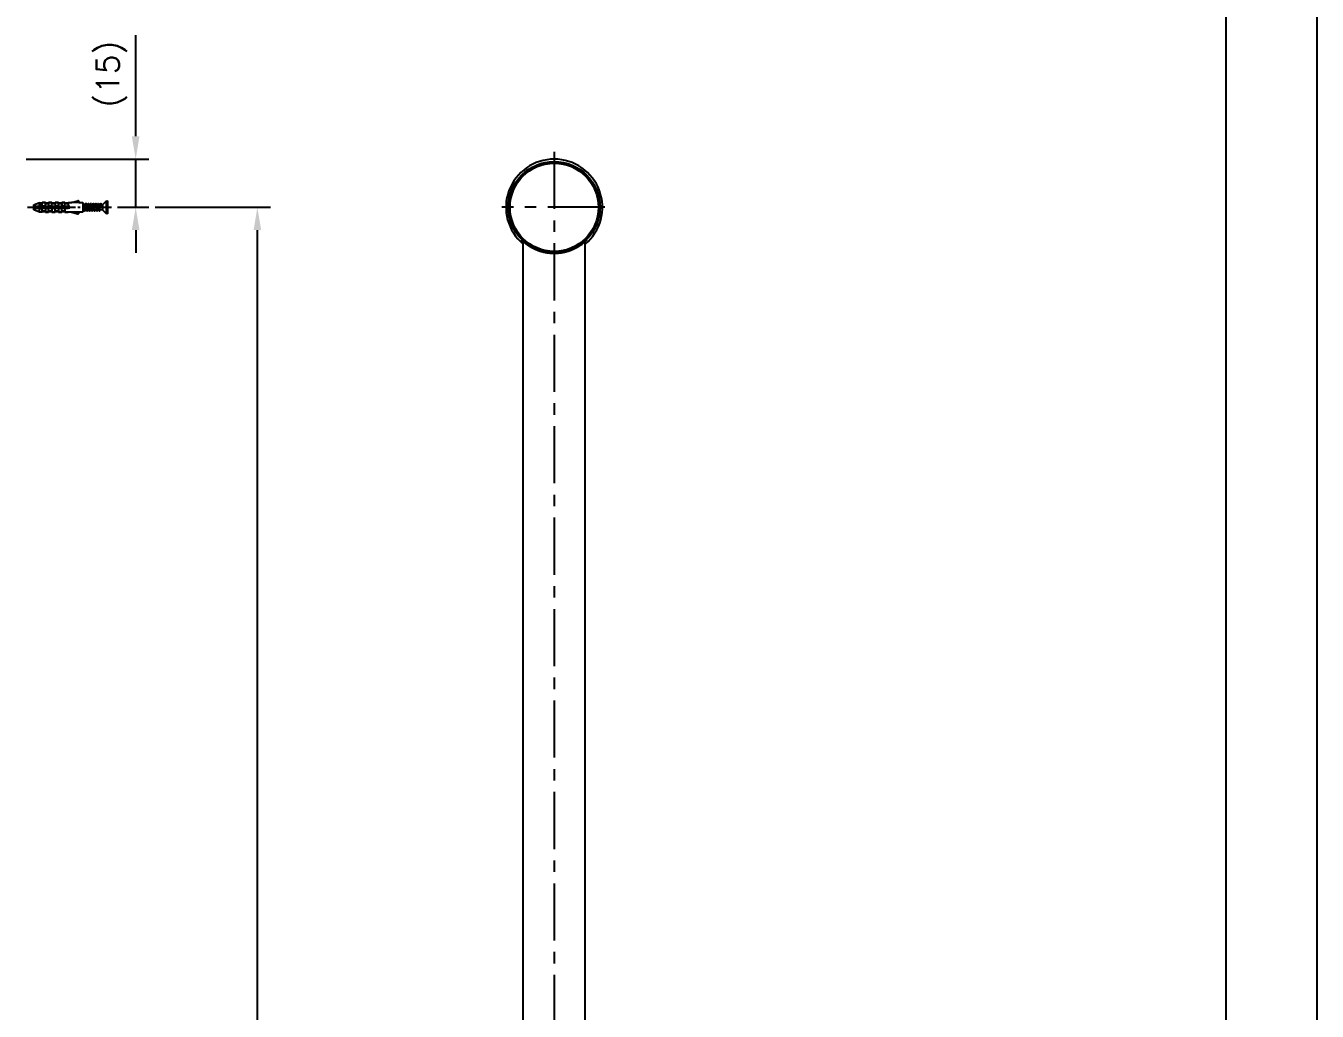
# Model space of a CAD drawing. Extents: x -5353 to -4933, y -5183 to -4589.
# Drawn here: x -5130.2 to -4932.7, y -4886 to -4735.2 of the extents above; entities that cross this region are included whole.
import ezdxf

# ---------------------------------------------------------------- set-up
doc = ezdxf.new("R2010")
doc.units = 0
doc.header["$LTSCALE"] = 7
doc.linetypes.add('CENTER', pattern=[2, 1.25, -0.25, 0.25, -0.25])
doc.layers.get('0').update_dxf_attribs({"color": 2, "linetype": 'CONTINUOUS'})
doc.layers.get('Defpoints').update_dxf_attribs({"linetype": 'CONTINUOUS'})
for name, color, linetype in [('DWG', 7, 'CONTINUOUS'), ('IGES_LEVEL_0_-_VISIBLE', 253, 'CONTINUOUS'), ('IGES_LEVEL_0_-_VISIBLETAN2', 253, 'CONTINUOUS'), ('PKE5012_DXF_CONTINUOUS_LINE', 7, 'CONTINUOUS'), ('PRC5007_DXF_AXIS', 7, 'CONTINUOUS'), ('PRC5007_DXF_CONTINUOUS_LINE', 7, 'CONTINUOUS'), ('PZE5061_DXF_AXIS', 7, 'CONTINUOUS'), ('PZE5061_DXF_CONTINUOUS_LINE', 7, 'CONTINUOUS'), ('TXT', 4, 'CONTINUOUS')]:
    doc.layers.add(name, color=color, linetype=linetype)
doc.styles.add('DD', font='romans', dxfattribs={"bigfont": 'GHS.shx'})
doc.dimstyles.new('DWJ', dxfattribs={"dimscale": 0, "dimtxt": 3.5, "dimasz": 3.5, "dimexe": 2, "dimexo": 1, "dimgap": 1, "dimtad": 1, "dimdec": 4, "dimdsep": 46, "dimtxsty": 'DD', "dimcen": 3, "dimclrd": 2, "dimclre": 2, "dimclrt": 2, "dimadec": 3, "dimazin": 2, "dimtfac": 1, "dimtdec": 4, "dimtmove": 0, "dimatfit": 3, "dimfxl": 1, "dimtvp": 1, "dimtolj": 1, "dimtzin": 0, "dimlwd": -1, "dimlwe": -1, "dimarcsym": 0})

# ---------------------------------------------------------------- blocks, each defined once
blk = doc.blocks.new('BORDER')
blk.add_line((1, 0), (1, 1))
blk = doc.blocks.new('*D8')
at = {"layer": 'Defpoints', "color": 0, "transparency": 16777216}
for p in [(-5131.21, -4755.58), (-5113.44, -4755.58), (-5117.2, -4762.95)]:
    blk.add_point(p, dxfattribs=at)
at = {"layer": 'DWG', "color": 2, "transparency": 16777216}
for p, q in [((-5113.44, -4752.08), (-5113.44, -4736.58)), ((-5130.21, -4755.58), (-5111.44, -4755.58)), ((-5113.44, -4762.95), (-5113.44, -4755.58)), ((-5116.2, -4762.95), (-5111.44, -4762.95)), ((-5113.44, -4766.45), (-5113.44, -4769.95))]:
    blk.add_line(p, q, dxfattribs=at)
for points in [[(-5114.03, -4752.08), (-5112.86, -4752.08), (-5113.44, -4755.58)], [(-5114.03, -4766.45), (-5112.86, -4766.45), (-5113.44, -4762.95)]]:
    blk.add_solid(points, dxfattribs=at)
at = {"layer": 'DWG', "color": 2, "transparency": 16777216, "insert": (-5117.11, -4742.58), "char_height": 3.5, "attachment_point": 5, "rotation": 90, "style": 'DD'}
blk.add_mtext('\\A1;(15)', dxfattribs=at)
blk = doc.blocks.new('*D9')
at = {"layer": 'Defpoints', "color": 0, "transparency": 16777216}
for p in [(-5111.44, -4762.95), (-5094.82, -4762.95), (-5106.9, -5098.45)]:
    blk.add_point(p, dxfattribs=at)
at = {"layer": 'DWG', "color": 2, "transparency": 16777216}
for p, q in [((-5110.44, -4762.95), (-5092.82, -4762.95)), ((-5094.82, -5094.95), (-5094.82, -4766.45)), ((-5105.9, -5098.45), (-5092.82, -5098.45))]:
    blk.add_line(p, q, dxfattribs=at)
for points in [[(-5095.4, -4766.45), (-5094.24, -4766.45), (-5094.82, -4762.95)], [(-5095.4, -5094.95), (-5094.24, -5094.95), (-5094.82, -5098.45)]]:
    blk.add_solid(points, dxfattribs=at)
at = {"layer": 'DWG', "color": 2, "transparency": 16777216, "insert": (-5098.49, -4930.7), "char_height": 3.5, "attachment_point": 5, "rotation": 90, "style": 'DD'}
blk.add_mtext('\\A1;(670)', dxfattribs=at)

msp = doc.modelspace()

# ---------------------------------------------------------------- linework, layer by layer
at = {"color": 1, "linetype": 'CENTER', "ltscale": 0.2}
msp.add_line((-5130.00711, -4762.95387), (-5117.13234, -4762.95387), dxfattribs=at)
at = {"layer": 'IGES_LEVEL_0_-_VISIBLE', "color": 0}
for p, q in [((-5129.00711, -4762.57887), (-5128.13211, -4762.20387)), ((-5129.00711, -4763.32887), (-5129.00711, -4762.57887)), ((-5128.13211, -4763.70387), (-5129.00711, -4763.32887)), ((-5128.13211, -4762.82887), (-5128.88211, -4762.82887)), ((-5128.88211, -4763.07887), (-5128.88211, -4762.82887)), ((-5128.88211, -4763.07887), (-5128.13211, -4763.07887)), ((-5128.13211, -4762.20387), (-5128.13211, -4762.32887)), ((-5128.13211, -4762.36645), (-5128.13211, -4762.32887)), ((-5127.75711, -4762.32887), (-5128.13211, -4762.32887)), ((-5128.13211, -4762.36645), (-5127.75711, -4762.36645)), ((-5128.13211, -4762.69192), (-5128.13211, -4762.36645)), ((-5128.13211, -4762.75272), (-5128.13211, -4762.69192)), ((-5127.75711, -4762.69192), (-5128.13211, -4762.69192)), ((-5128.13211, -4762.82887), (-5128.13211, -4762.75272)), ((-5128.13211, -4762.75272), (-5127.75711, -4762.75272)), ((-5127.75711, -4762.82887), (-5128.13211, -4762.82887)), ((-5127.75711, -4763.07887), (-5128.13211, -4763.07887)), ((-5128.13211, -4763.15502), (-5128.13211, -4763.07887)), ((-5128.13211, -4763.15502), (-5127.75711, -4763.15502)), ((-5128.13211, -4763.70387), (-5128.13211, -4763.15502)), ((-5127.75711, -4762.20386), (-5127.75711, -4762.32887)), ((-5127.75711, -4762.20387), (-5127.25711, -4762.20387)), ((-5127.25711, -4762.20455), (-5127.75711, -4762.20455)), ((-5127.75711, -4762.69192), (-5127.75711, -4762.36645)), ((-5127.75711, -4762.75272), (-5127.75711, -4762.69192)), ((-5127.75711, -4762.75272), (-5127.25711, -4762.75272)), ((-5127.75711, -4762.75272), (-5127.75711, -4762.82887)), ((-5127.25711, -4762.82887), (-5127.75711, -4762.82887)), ((-5127.75711, -4763.07887), (-5127.25711, -4763.07887)), ((-5127.75711, -4763.15502), (-5127.75711, -4763.07887)), ((-5127.75711, -4763.5413), (-5127.75711, -4763.15502)), ((-5127.25711, -4763.5413), (-5127.75711, -4763.5413)), ((-5127.75711, -4763.57887), (-5127.25711, -4763.57887)), ((-5127.75711, -4763.70388), (-5127.75711, -4763.57887)), ((-5127.50711, -4762.95387), (-5127.46928, -4762.93402)), ((-5127.32094, -4763.04551), (-5127.50711, -4762.95387)), ((-5127.50678, -4762.95388), (-5127.37854, -4762.95387)), ((-5127.37496, -4762.95805), (-5127.50678, -4762.95388)), ((-5127.46928, -4762.93403), (-5127.43767, -4762.82887)), ((-5127.37854, -4762.95387), (-5127.35512, -4762.98418)), ((-5127.35512, -4762.98418), (-5127.35334, -4762.98669)), ((-5127.33825, -4762.82887), (-5127.28804, -4762.89365)), ((-5127.31578, -4762.85991), (-5127.24454, -4762.82887)), ((-5127.24927, -4762.95387), (-5127.28803, -4762.89364)), ((-5127.25711, -4762.32887), (-5127.25711, -4762.20386)), ((-5126.75711, -4762.32887), (-5127.25711, -4762.32887)), ((-5127.25711, -4762.36645), (-5126.75711, -4762.36645)), ((-5127.25711, -4762.75272), (-5127.25711, -4762.36645)), ((-5127.25711, -4762.75272), (-5127.25711, -4762.82887)), ((-5126.75711, -4762.82887), (-5127.25711, -4762.82887)), ((-5127.25711, -4763.07887), (-5126.75711, -4763.07887)), ((-5127.25711, -4763.07887), (-5127.25711, -4763.15502)), ((-5126.75711, -4763.15502), (-5127.25711, -4763.15502)), ((-5127.25711, -4763.15502), (-5127.25711, -4763.5413)), ((-5127.25711, -4763.57887), (-5127.25711, -4763.70388)), ((-5127.24927, -4762.95387), (-5127.00463, -4762.95387)), ((-5127.00129, -4762.96744), (-5127.24523, -4762.9617)), ((-5126.92767, -4763.07887), (-5126.96197, -4762.82887)), ((-5126.85268, -4762.95387), (-5126.885, -4762.82887)), ((-5126.85268, -4762.95387), (-5126.62965, -4762.95387)), ((-5126.82265, -4763.07887), (-5126.85268, -4762.95387)), ((-5126.62621, -4762.97361), (-5126.84877, -4762.97032)), ((-5126.75711, -4762.20386), (-5126.75711, -4762.32887)), ((-5126.75711, -4762.20387), (-5126.25711, -4762.20387)), ((-5126.25711, -4762.20455), (-5126.75711, -4762.20455)), ((-5126.75711, -4762.36645), (-5126.75711, -4762.75272)), ((-5126.75711, -4762.75272), (-5126.25711, -4762.75272)), ((-5126.75711, -4762.75272), (-5126.75711, -4762.82887)), ((-5126.25711, -4762.82887), (-5126.75711, -4762.82887)), ((-5126.75711, -4763.07887), (-5126.25711, -4763.07887)), ((-5126.75711, -4763.15502), (-5126.75711, -4763.07887)), ((-5126.75711, -4763.5413), (-5126.75711, -4763.15502)), ((-5126.25711, -4763.5413), (-5126.75711, -4763.5413)), ((-5126.75711, -4763.57887), (-5126.25711, -4763.57887)), ((-5126.75711, -4763.70388), (-5126.75711, -4763.57887)), ((-5126.65223, -4762.82887), (-5126.60759, -4763.07887)), ((-5126.55576, -4763.07887), (-5126.58354, -4762.82887)), ((-5126.49045, -4762.82887), (-5126.44582, -4763.07887)), ((-5126.46787, -4762.95387), (-5126.25461, -4762.95387)), ((-5126.25095, -4762.97683), (-5126.46413, -4762.97535)), ((-5126.27495, -4762.82887), (-5126.25461, -4762.95387)), ((-5126.25711, -4762.32887), (-5126.25711, -4762.20386)), ((-5125.75711, -4762.32887), (-5126.25711, -4762.32887)), ((-5126.25711, -4762.36645), (-5125.75711, -4762.36645)), ((-5126.25711, -4762.75272), (-5126.25711, -4762.36645)), ((-5126.25711, -4762.75272), (-5126.25711, -4762.82887)), ((-5125.75711, -4762.82887), (-5126.25711, -4762.82887)), ((-5126.25711, -4763.07887), (-5125.75711, -4763.07887)), ((-5126.25711, -4763.07887), (-5126.25711, -4763.15502)), ((-5125.75711, -4763.15502), (-5126.25711, -4763.15502)), ((-5126.25711, -4763.15502), (-5126.25711, -4763.5413)), ((-5126.25711, -4763.57887), (-5126.25711, -4763.70388)), ((-5126.23433, -4763.07887), (-5126.25461, -4762.95387)), ((-5126.19461, -4762.95384), (-5126.20768, -4762.82887)), ((-5126.19461, -4762.95384), (-5126.18151, -4763.07887)), ((-5126.11317, -4762.82887), (-5126.09286, -4762.95387)), ((-5126.09286, -4762.95389), (-5126.07254, -4763.07887)), ((-5126.09283, -4762.95387), (-5126.00711, -4762.95387)), ((-5125.97587, -4762.97741), (-5126.08912, -4762.97735)), ((-5126.00711, -4762.95387), (-5126.00711, -4762.82887)), ((-5125.97587, -4762.82887), (-5125.97587, -4762.97741)), ((-5125.83266, -4762.82887), (-5125.80649, -4763.07887)), ((-5125.75711, -4762.20386), (-5125.75711, -4762.32887)), ((-5125.75711, -4762.20387), (-5125.25711, -4762.20387)), ((-5125.25711, -4762.20455), (-5125.75711, -4762.20455)), ((-5125.75711, -4762.36645), (-5125.75711, -4762.75272)), ((-5125.75711, -4762.75272), (-5125.25711, -4762.75272)), ((-5125.75711, -4762.75272), (-5125.75711, -4762.82887)), ((-5125.25711, -4762.82887), (-5125.75711, -4762.82887)), ((-5125.75711, -4763.07887), (-5125.25711, -4763.07887)), ((-5125.75711, -4763.15502), (-5125.75711, -4763.07887)), ((-5125.75711, -4763.5413), (-5125.75711, -4763.15502)), ((-5125.25711, -4763.5413), (-5125.75711, -4763.5413)), ((-5125.75711, -4763.57887), (-5125.25711, -4763.57887)), ((-5125.75711, -4763.70388), (-5125.75711, -4763.57887)), ((-5125.71786, -4762.95387), (-5125.73813, -4762.82887)), ((-5125.69757, -4763.07887), (-5125.71786, -4762.95387)), ((-5125.52488, -4762.82887), (-5125.50461, -4762.95387)), ((-5125.50461, -4762.95387), (-5125.48432, -4763.07887)), ((-5125.45771, -4762.82887), (-5125.43148, -4763.07887)), ((-5125.34286, -4762.95387), (-5125.36313, -4762.82887)), ((-5125.32257, -4763.07887), (-5125.34286, -4762.95387)), ((-5125.25711, -4762.32887), (-5125.25711, -4762.20386)), ((-5124.75711, -4762.32887), (-5125.25711, -4762.32887)), ((-5125.25711, -4762.36645), (-5124.75711, -4762.36645)), ((-5125.25711, -4762.75272), (-5125.25711, -4762.36645)), ((-5125.25711, -4762.75272), (-5125.25711, -4762.82887)), ((-5124.75711, -4762.82887), (-5125.25711, -4762.82887)), ((-5125.25711, -4763.07887), (-5124.75711, -4763.07887)), ((-5125.25711, -4763.07887), (-5125.25711, -4763.15502)), ((-5124.75711, -4763.15502), (-5125.25711, -4763.15502)), ((-5125.25711, -4763.15502), (-5125.25711, -4763.5413)), ((-5125.25711, -4763.57887), (-5125.25711, -4763.70388)), ((-5125.14989, -4762.82887), (-5125.12961, -4762.95387)), ((-5125.12961, -4762.95387), (-5125.10932, -4763.07887)), ((-5125.08269, -4762.82887), (-5125.05652, -4763.07887)), ((-5124.96786, -4762.95387), (-5124.98814, -4762.82887)), ((-5124.94757, -4763.07887), (-5124.96786, -4762.95387)), ((-5124.77487, -4762.82887), (-5124.75461, -4762.95385)), ((-5124.75711, -4762.20386), (-5124.75711, -4762.32887)), ((-5124.75711, -4762.20387), (-5124.25711, -4762.20387)), ((-5124.25711, -4762.20455), (-5124.75711, -4762.20455)), ((-5124.75711, -4762.36645), (-5124.75711, -4762.75272)), ((-5124.75711, -4762.75272), (-5124.25711, -4762.75272)), ((-5124.75711, -4762.75272), (-5124.75711, -4762.82887)), ((-5124.25711, -4762.82887), (-5124.75711, -4762.82887)), ((-5124.75711, -4763.07887), (-5124.25711, -4763.07887)), ((-5124.75711, -4763.15502), (-5124.75711, -4763.07887)), ((-5124.75711, -4763.5413), (-5124.75711, -4763.15502)), ((-5124.25711, -4763.5413), (-5124.75711, -4763.5413)), ((-5124.75711, -4763.57887), (-5124.25711, -4763.57887)), ((-5124.75711, -4763.70388), (-5124.75711, -4763.57887)), ((-5124.75461, -4762.95385), (-5124.73433, -4763.07887)), ((-5124.70768, -4762.82887), (-5124.69461, -4762.95361)), ((-5124.69461, -4762.95361), (-5124.68148, -4763.07887)), ((-5124.59286, -4762.95392), (-5124.61312, -4762.82887)), ((-5124.5726, -4763.07887), (-5124.59286, -4762.95392)), ((-5124.39988, -4762.82887), (-5124.37961, -4762.95387)), ((-5124.37961, -4762.95387), (-5124.35932, -4763.07887)), ((-5124.33265, -4762.82887), (-5124.30648, -4763.07887)), ((-5124.25711, -4762.32887), (-5124.25711, -4762.20386)), ((-5123.75711, -4762.32887), (-5124.25711, -4762.32887)), ((-5124.25711, -4762.36645), (-5123.75711, -4762.36645)), ((-5124.25711, -4762.75272), (-5124.25711, -4762.36645)), ((-5124.25711, -4762.75272), (-5124.25711, -4762.82887)), ((-5123.75711, -4762.82887), (-5124.25711, -4762.82887)), ((-5124.25711, -4763.07887), (-5123.75711, -4763.07887)), ((-5124.25711, -4763.07887), (-5124.25711, -4763.15502)), ((-5123.75711, -4763.15502), (-5124.25711, -4763.15502)), ((-5124.25711, -4763.15502), (-5124.25711, -4763.5413)), ((-5124.25711, -4763.70387), (-5124.25711, -4763.57887)), ((-5124.21786, -4762.95387), (-5124.23813, -4762.82887)), ((-5124.19757, -4763.07887), (-5124.21786, -4762.95387)), ((-5124.02488, -4762.82887), (-5124.00461, -4762.95387)), ((-5124.00461, -4762.95387), (-5123.98432, -4763.07887)), ((-5123.9577, -4762.82887), (-5123.93147, -4763.07887)), ((-5123.84286, -4762.95387), (-5123.86313, -4762.82887)), ((-5123.82257, -4763.07887), (-5123.84286, -4762.95387)), ((-5123.75711, -4762.20387), (-5123.20658, -4762.20387)), ((-5123.75711, -4762.32887), (-5123.75711, -4762.20387)), ((-5123.75711, -4762.36645), (-5123.75711, -4762.82887)), ((-5123.50711, -4762.82887), (-5123.75711, -4762.82887)), ((-5123.50711, -4763.07887), (-5123.75711, -4763.07887)), ((-5123.75711, -4763.07887), (-5123.75711, -4763.15502)), ((-5123.64989, -4762.82887), (-5123.62961, -4762.95387)), ((-5123.62961, -4762.95387), (-5123.60932, -4763.07887)), ((-5123.5827, -4762.82887), (-5123.55653, -4763.07887)), ((-5123.50711, -4762.82887), (-5123.50711, -4763.07887)), ((-5123.24573, -4762.21436), (-5122.28946, -4761.95813)), ((-5122.13211, -4762.21436), (-5123.24573, -4762.21436)), ((-5122.1321, -4762.07887), (-5122.13211, -4762.21436)), ((-5122.13211, -4762.20387), (-5121.50711, -4762.20387)), ((-5121.50711, -4762.20387), (-5121.50711, -4763.70387)), ((-5121.50711, -4762.57887), (-5121.47336, -4762.57887)), ((-5121.4992, -4763.32887), (-5121.50711, -4763.32551)), ((-5121.30015, -4763.32887), (-5121.49911, -4763.32887)), ((-5121.48798, -4762.57887), (-5121.43322, -4762.41064)), ((-5121.39947, -4762.39501), (-5121.29328, -4762.59672)), ((-5121.24966, -4763.48449), (-5121.31475, -4763.28544)), ((-5121.3028, -4762.57887), (-5121.09836, -4762.57887)), ((-5121.11534, -4763.32887), (-5121.21392, -4763.5164)), ((-5120.9251, -4763.32887), (-5121.12411, -4763.32887)), ((-5121.11286, -4762.57887), (-5121.058, -4762.41047)), ((-5121.02559, -4762.39272), (-5120.91865, -4762.59619)), ((-5120.87456, -4763.48429), (-5120.94009, -4763.2844)), ((-5120.92788, -4762.57887), (-5120.72336, -4762.57887)), ((-5120.74023, -4763.32887), (-5120.8391, -4763.51732)), ((-5120.55024, -4763.32887), (-5120.74911, -4763.32887)), ((-5120.73793, -4762.57887), (-5120.68337, -4762.41179)), ((-5120.65133, -4762.39076), (-5120.54374, -4762.59564)), ((-5120.4995, -4763.48487), (-5120.56504, -4763.28493)), ((-5120.55266, -4762.57887), (-5120.34836, -4762.57887)), ((-5120.36502, -4763.32887), (-5120.4636, -4763.51635)), ((-5120.17526, -4763.32887), (-5120.37411, -4763.32887)), ((-5120.36301, -4762.57887), (-5120.30838, -4762.4112)), ((-5120.19461, -4762.95387), (-5120.27612, -4762.39193)), ((-5120.27611, -4762.39171), (-5120.16827, -4762.59659)), ((-5120.19461, -4762.95387), (-5120.12096, -4763.4959)), ((-5120.12462, -4763.48468), (-5120.18988, -4763.2854)), ((-5120.17773, -4762.57887), (-5119.97336, -4762.57887)), ((-5119.99005, -4763.32887), (-5120.08858, -4763.51614)), ((-5119.80015, -4763.32887), (-5119.99911, -4763.32887)), ((-5119.98798, -4762.57887), (-5119.93322, -4762.41064)), ((-5119.89965, -4762.39467), (-5119.79328, -4762.59672)), ((-5119.74966, -4763.48451), (-5119.81475, -4763.28544)), ((-5119.8028, -4762.57887), (-5119.59836, -4762.57887)), ((-5119.61534, -4763.32887), (-5119.71392, -4763.5164)), ((-5119.4251, -4763.32887), (-5119.62411, -4763.32887)), ((-5119.61286, -4762.57887), (-5119.558, -4762.41047)), ((-5119.52553, -4762.39284), (-5119.41865, -4762.59619)), ((-5119.37457, -4763.48426), (-5119.44009, -4763.2844)), ((-5119.42788, -4762.57887), (-5119.22336, -4762.57887)), ((-5119.24023, -4763.32887), (-5119.3391, -4763.51732)), ((-5119.05024, -4763.32887), (-5119.24911, -4763.32887)), ((-5119.23793, -4762.57887), (-5119.18337, -4762.41179)), ((-5119.15136, -4762.39069), (-5119.04374, -4762.59564)), ((-5118.99952, -4763.48479), (-5119.06504, -4763.28493)), ((-5119.05266, -4762.57887), (-5118.84836, -4762.57887)), ((-5118.86502, -4763.32887), (-5118.9636, -4763.51635)), ((-5118.50711, -4763.32887), (-5118.87411, -4763.32887)), ((-5118.86301, -4762.57887), (-5118.80838, -4762.4112)), ((-5118.77611, -4762.39171), (-5118.66827, -4762.59659)), ((-5118.75461, -4762.95387), (-5118.69461, -4762.95374)), ((-5118.59286, -4762.95387), (-5118.75461, -4762.95387)), ((-5118.69461, -4762.95374), (-5118.59286, -4762.95387)), ((-5118.67773, -4762.57887), (-5118.50711, -4762.57887)), ((-5118.50711, -4762.57887), (-5117.88211, -4761.95387)), ((-5118.50711, -4762.57887), (-5118.50711, -4762.95387)), ((-5118.50711, -4762.95387), (-5118.50711, -4763.32887)), ((-5117.88211, -4763.95387), (-5118.50711, -4763.32887)), ((-5117.88211, -4761.95387), (-5117.75711, -4761.95387)), ((-5117.88211, -4763.95387), (-5117.88211, -4761.95387)), ((-5117.75711, -4761.95387), (-5117.75711, -4763.95387)), ((-5127.75711, -4763.70319), (-5128.13211, -4763.70319)), ((-5127.75711, -4763.70387), (-5128.13211, -4763.70387)), ((-5127.25711, -4763.70319), (-5126.75711, -4763.70319)), ((-5126.75711, -4763.70387), (-5127.25711, -4763.70387)), ((-5126.25711, -4763.70319), (-5125.75711, -4763.70319)), ((-5125.75711, -4763.70387), (-5126.25711, -4763.70387)), ((-5125.25711, -4763.70319), (-5124.75711, -4763.70319)), ((-5124.75711, -4763.70387), (-5125.25711, -4763.70387)), ((-5124.25711, -4763.70319), (-5123.75711, -4763.70319)), ((-5123.20658, -4763.70387), (-5124.25711, -4763.70387)), ((-5123.24573, -4763.69338), (-5122.28946, -4763.94961)), ((-5122.13211, -4763.69338), (-5123.24573, -4763.69338)), ((-5122.1321, -4763.82887), (-5122.13211, -4763.69338)), ((-5121.50711, -4763.70387), (-5122.13211, -4763.70387)), ((-5117.75711, -4763.95387), (-5117.88211, -4763.95387))]:
    msp.add_line(p, q, dxfattribs=at)
for points in [[(-5127.46928, -4762.93403), (-5127.42495, -4762.9231), (-5127.38158, -4762.95052), (-5127.37854, -4762.95387)], [(-5127.29167, -4763.07887), (-5127.30075, -4763.0382), (-5127.33889, -4762.87459), (-5127.35207, -4762.82887)], [(-5127.18561, -4763.07887), (-5127.19699, -4763.05918), (-5127.24927, -4762.95387)], [(-5127.0392, -4762.82887), (-5127.01124, -4762.92746), (-5126.97685, -4763.06677), (-5126.97373, -4763.07887)], [(-5125.89989, -4762.82887), (-5125.88899, -4762.89516), (-5125.85933, -4763.07887)], [(-5121.47336, -4762.57887), (-5121.47301, -4762.57888), (-5121.47154, -4762.57905), (-5121.47007, -4762.57944), (-5121.46861, -4762.58005), (-5121.46715, -4762.58088), (-5121.4657, -4762.58193), (-5121.46425, -4762.58321), (-5121.46135, -4762.58639), (-5121.45847, -4762.59043), (-5121.45559, -4762.59532), (-5121.44985, -4762.60755), (-5121.42673, -4762.68766), (-5121.37961, -4762.95387)], [(-5121.24549, -4763.49745), (-5121.28328, -4763.28223), (-5121.38993, -4762.42285), (-5121.39493, -4762.40641), (-5121.4017, -4762.39065), (-5121.40426, -4762.38629), (-5121.40577, -4762.38426), (-5121.40752, -4762.38241), (-5121.40858, -4762.3815), (-5121.40972, -4762.38071), (-5121.41155, -4762.37989), (-5121.41218, -4762.37974), (-5121.41309, -4762.37965), (-5121.41402, -4762.37969), (-5121.41495, -4762.37986), (-5121.41587, -4762.38013), (-5121.41677, -4762.38051), (-5121.41765, -4762.38097), (-5121.41928, -4762.38209), (-5121.42108, -4762.38382), (-5121.42258, -4762.38579), (-5121.42503, -4762.39014), (-5121.43091, -4762.40361), (-5121.43797, -4762.42712), (-5121.46513, -4762.5824)], [(-5121.37961, -4762.95387), (-5121.33315, -4763.21718), (-5121.31474, -4763.28582)], [(-5121.21786, -4762.95387), (-5121.26498, -4762.68766), (-5121.29323, -4762.59646)], [(-5121.21392, -4763.51625), (-5121.22586, -4763.52808), (-5121.24545, -4763.4976)], [(-5121.12409, -4763.32887), (-5121.12558, -4763.32876), (-5121.12708, -4763.32841), (-5121.12857, -4763.32783), (-5121.13005, -4763.32701), (-5121.13154, -4763.32597), (-5121.13302, -4763.3247), (-5121.13598, -4763.32149), (-5121.13892, -4763.31738), (-5121.14187, -4763.3124), (-5121.14775, -4763.29985), (-5121.1714, -4763.21718), (-5121.21786, -4762.95387)], [(-5121.09836, -4762.57887), (-5121.09687, -4762.57899), (-5121.09538, -4762.57933), (-5121.0939, -4762.57991), (-5121.09242, -4762.58071), (-5121.09095, -4762.58174), (-5121.08948, -4762.58299), (-5121.08655, -4762.58616), (-5121.08363, -4762.5902), (-5121.08071, -4762.59511), (-5121.0749, -4762.60746), (-5121.05146, -4762.68889), (-5121.00461, -4762.95387)], [(-5120.87066, -4763.49654), (-5120.90709, -4763.29163), (-5120.99855, -4762.50254), (-5121.01736, -4762.41529), (-5121.02143, -4762.40273), (-5121.0266, -4762.39056), (-5121.02961, -4762.38539), (-5121.03149, -4762.3831), (-5121.03256, -4762.38206), (-5121.03375, -4762.38112), (-5121.03508, -4762.38028), (-5121.03721, -4762.37939), (-5121.03865, -4762.37915), (-5121.03937, -4762.37917), (-5121.04019, -4762.37932), (-5121.04099, -4762.37959), (-5121.04176, -4762.37998), (-5121.04252, -4762.38045), (-5121.04394, -4762.38162), (-5121.04525, -4762.38296), (-5121.04704, -4762.38519), (-5121.04857, -4762.38753), (-5121.05112, -4762.39244), (-5121.05802, -4762.41047)], [(-5121.00461, -4762.95387), (-5120.95781, -4763.21871), (-5120.9401, -4763.28474)], [(-5120.84286, -4762.95387), (-5120.88971, -4762.68889), (-5120.91863, -4762.59572)], [(-5120.83912, -4763.51731), (-5120.85086, -4763.52856), (-5120.87065, -4763.49655)], [(-5120.74911, -4763.32887), (-5120.75059, -4763.32876), (-5120.75207, -4763.32841), (-5120.75355, -4763.32784), (-5120.75503, -4763.32703), (-5120.7565, -4763.326), (-5120.75797, -4763.32475), (-5120.7609, -4763.32158), (-5120.76383, -4763.31753), (-5120.76675, -4763.31262), (-5120.77258, -4763.30025), (-5120.79606, -4763.21871), (-5120.84286, -4762.95387)], [(-5120.7234, -4762.57887), (-5120.7219, -4762.57898), (-5120.72041, -4762.57933), (-5120.71892, -4762.57991), (-5120.71743, -4762.58072), (-5120.71595, -4762.58176), (-5120.71446, -4762.58303), (-5120.71151, -4762.58625), (-5120.70856, -4762.59036), (-5120.70561, -4762.59535), (-5120.69973, -4762.60792), (-5120.67604, -4762.69074), (-5120.62961, -4762.95387)], [(-5120.65137, -4762.39076), (-5120.66336, -4762.37958), (-5120.68335, -4762.4118)], [(-5120.46353, -4763.51638), (-5120.46744, -4763.52271), (-5120.46906, -4763.5246), (-5120.47028, -4763.52577), (-5120.47233, -4763.52721), (-5120.47382, -4763.52782), (-5120.47521, -4763.52803), (-5120.47582, -4763.52803), (-5120.47704, -4763.52785), (-5120.47825, -4763.52749), (-5120.47939, -4763.52698), (-5120.4803, -4763.52644), (-5120.48114, -4763.52581), (-5120.48265, -4763.52436), (-5120.48518, -4763.52095), (-5120.49055, -4763.51088), (-5120.49463, -4763.50023), (-5120.50396, -4763.46594), (-5120.64163, -4762.41704), (-5120.64591, -4762.40368), (-5120.65136, -4762.39076)], [(-5120.62961, -4762.95387), (-5120.58248, -4763.22018), (-5120.56504, -4763.28493)], [(-5120.46786, -4762.95387), (-5120.51429, -4762.69074), (-5120.54371, -4762.59562)], [(-5120.37441, -4763.32887), (-5120.37587, -4763.32871), (-5120.37733, -4763.32833), (-5120.37879, -4763.32772), (-5120.38025, -4763.32689), (-5120.3817, -4763.32585), (-5120.38315, -4763.32458), (-5120.38604, -4763.3214), (-5120.38893, -4763.31737), (-5120.39181, -4763.3125), (-5120.39757, -4763.30028), (-5120.42073, -4763.22018), (-5120.46786, -4762.95387)], [(-5120.3477, -4762.57887), (-5120.34624, -4762.57908), (-5120.34479, -4762.57951), (-5120.34334, -4762.58015), (-5120.3419, -4762.58101), (-5120.34046, -4762.58209), (-5120.33902, -4762.58338), (-5120.33616, -4762.58659), (-5120.33045, -4762.59551), (-5120.32477, -4762.60768), (-5120.30186, -4762.68696), (-5120.25461, -4762.95383)], [(-5120.27621, -4762.39176), (-5120.28836, -4762.38011), (-5120.30832, -4762.41122)], [(-5120.25461, -4762.95383), (-5120.20732, -4763.22092), (-5120.18989, -4763.2854)], [(-5120.09286, -4762.95387), (-5120.14013, -4762.68699), (-5120.17069, -4762.59207)], [(-5120.12089, -4763.49611), (-5120.10086, -4763.52762), (-5120.08867, -4763.51609)], [(-5119.9992, -4763.32887), (-5120.00066, -4763.32875), (-5120.00213, -4763.32839), (-5120.00358, -4763.32782), (-5120.00504, -4763.32702), (-5120.00649, -4763.32601), (-5120.00795, -4763.32477), (-5120.01084, -4763.32165), (-5120.01373, -4763.31768), (-5120.01662, -4763.31286), (-5120.02237, -4763.30074), (-5120.04555, -4763.22096), (-5120.09286, -4762.95387)], [(-5119.97336, -4762.57887), (-5119.97301, -4762.57888), (-5119.97154, -4762.57905), (-5119.97007, -4762.57944), (-5119.96861, -4762.58005), (-5119.96715, -4762.58088), (-5119.9657, -4762.58193), (-5119.96425, -4762.58321), (-5119.96135, -4762.58639), (-5119.95847, -4762.59043), (-5119.95559, -4762.59532), (-5119.94985, -4762.60755), (-5119.92673, -4762.68766), (-5119.87961, -4762.95387)], [(-5119.93327, -4762.41063), (-5119.9272, -4762.39462), (-5119.92434, -4762.38872), (-5119.92256, -4762.38594), (-5119.92035, -4762.38331), (-5119.91896, -4762.382), (-5119.91746, -4762.38087), (-5119.91668, -4762.38041), (-5119.91588, -4762.38003), (-5119.91426, -4762.37962), (-5119.91339, -4762.37962), (-5119.91252, -4762.37975), (-5119.91167, -4762.38001), (-5119.91083, -4762.38038), (-5119.9092, -4762.38138), (-5119.90767, -4762.3826), (-5119.90601, -4762.38422), (-5119.90451, -4762.38597), (-5119.90196, -4762.38975), (-5119.89805, -4762.39807), (-5119.88766, -4762.43197), (-5119.76335, -4763.41805), (-5119.74548, -4763.49751)], [(-5119.87961, -4762.95387), (-5119.83315, -4763.21718), (-5119.81474, -4763.28582)], [(-5119.71786, -4762.95387), (-5119.76498, -4762.68766), (-5119.79323, -4762.59646)], [(-5119.74546, -4763.4976), (-5119.72586, -4763.52809), (-5119.71397, -4763.51637)], [(-5119.62409, -4763.32887), (-5119.62558, -4763.32876), (-5119.62708, -4763.32841), (-5119.62857, -4763.32783), (-5119.63005, -4763.32701), (-5119.63154, -4763.32597), (-5119.63302, -4763.3247), (-5119.63598, -4763.32149), (-5119.63892, -4763.31738), (-5119.64187, -4763.3124), (-5119.64775, -4763.29985), (-5119.6714, -4763.21718), (-5119.71786, -4762.95387)], [(-5119.59836, -4762.57887), (-5119.59687, -4762.57899), (-5119.59538, -4762.57933), (-5119.5939, -4762.57991), (-5119.59242, -4762.58071), (-5119.59095, -4762.58174), (-5119.58948, -4762.58299), (-5119.58655, -4762.58616), (-5119.58363, -4762.5902), (-5119.58071, -4762.59511), (-5119.5749, -4762.60746), (-5119.55146, -4762.68889), (-5119.50461, -4762.95387)], [(-5119.55802, -4762.41047), (-5119.55115, -4762.39246), (-5119.54852, -4762.38749), (-5119.54697, -4762.38513), (-5119.54519, -4762.38291), (-5119.54392, -4762.3816), (-5119.54255, -4762.38047), (-5119.54182, -4762.38002), (-5119.54028, -4762.37939), (-5119.53877, -4762.37924), (-5119.53731, -4762.37947), (-5119.53658, -4762.3797), (-5119.53514, -4762.38034), (-5119.53377, -4762.38115), (-5119.53203, -4762.38249), (-5119.5305, -4762.38402), (-5119.52916, -4762.38569), (-5119.52798, -4762.3875), (-5119.52431, -4762.39548), (-5119.51256, -4762.4324), (-5119.37663, -4763.47517), (-5119.36496, -4763.51206), (-5119.36196, -4763.5184), (-5119.36008, -4763.52142), (-5119.35782, -4763.52428), (-5119.35624, -4763.52588), (-5119.35452, -4763.52723), (-5119.35362, -4763.52776), (-5119.3527, -4763.52817), (-5119.35128, -4763.5285), (-5119.35004, -4763.52847), (-5119.34852, -4763.52805), (-5119.34778, -4763.52771), (-5119.34634, -4763.52682), (-5119.34502, -4763.52574), (-5119.34325, -4763.52384), (-5119.33914, -4763.5173)], [(-5119.50461, -4762.95387), (-5119.45781, -4763.21871), (-5119.4401, -4763.28474)], [(-5119.34286, -4762.95387), (-5119.38971, -4762.68889), (-5119.41863, -4762.59572)], [(-5119.24911, -4763.32887), (-5119.25059, -4763.32876), (-5119.25207, -4763.32841), (-5119.25355, -4763.32784), (-5119.25503, -4763.32703), (-5119.2565, -4763.326), (-5119.25797, -4763.32475), (-5119.2609, -4763.32158), (-5119.26383, -4763.31753), (-5119.26675, -4763.31262), (-5119.27258, -4763.30025), (-5119.29606, -4763.21871), (-5119.34286, -4762.95387)], [(-5119.2234, -4762.57887), (-5119.2219, -4762.57898), (-5119.22041, -4762.57933), (-5119.21892, -4762.57991), (-5119.21743, -4762.58072), (-5119.21595, -4762.58176), (-5119.21446, -4762.58303), (-5119.21151, -4762.58625), (-5119.20856, -4762.59036), (-5119.20561, -4762.59535), (-5119.19973, -4762.60792), (-5119.17604, -4762.69074), (-5119.12961, -4762.95387)], [(-5119.18337, -4762.41179), (-5119.16336, -4762.37952), (-5119.15164, -4762.39018)], [(-5119.15136, -4762.39071), (-5119.14591, -4762.40362), (-5119.13177, -4762.45865), (-5119.00287, -4763.4709), (-5118.99727, -4763.49185), (-5118.98988, -4763.51215), (-5118.98689, -4763.51829), (-5118.98505, -4763.5212), (-5118.98287, -4763.52395), (-5118.98156, -4763.52528), (-5118.98015, -4763.52645), (-5118.9794, -4763.52694), (-5118.97862, -4763.52734), (-5118.97782, -4763.52765), (-5118.977, -4763.52785), (-5118.97614, -4763.52793), (-5118.97527, -4763.5279), (-5118.97439, -4763.52776), (-5118.97352, -4763.52752), (-5118.97266, -4763.52718), (-5118.97183, -4763.52677), (-5118.97028, -4763.52575), (-5118.96919, -4763.52479), (-5118.96822, -4763.52372), (-5118.96357, -4763.51636)], [(-5119.12961, -4762.95387), (-5119.08248, -4763.22018), (-5119.06504, -4763.28493)], [(-5118.96786, -4762.95387), (-5119.01429, -4762.69074), (-5119.04371, -4762.59562)], [(-5118.87441, -4763.32887), (-5118.87587, -4763.32871), (-5118.87733, -4763.32833), (-5118.87879, -4763.32772), (-5118.88025, -4763.32689), (-5118.8817, -4763.32585), (-5118.88315, -4763.32458), (-5118.88604, -4763.3214), (-5118.88893, -4763.31737), (-5118.89181, -4763.3125), (-5118.89757, -4763.30028), (-5118.92073, -4763.22018), (-5118.96786, -4762.95387)], [(-5118.84836, -4762.57887), (-5118.8483, -4762.57887), (-5118.84683, -4762.57899), (-5118.84536, -4762.57934), (-5118.84389, -4762.57991), (-5118.84243, -4762.5807), (-5118.84097, -4762.58172), (-5118.83951, -4762.58295), (-5118.83661, -4762.58607), (-5118.83371, -4762.59005), (-5118.83083, -4762.59487), (-5118.82507, -4762.60701), (-5118.80188, -4762.68699), (-5118.75461, -4762.95387)], [(-5118.80835, -4762.41121), (-5118.80226, -4762.39518), (-5118.79936, -4762.38925), (-5118.79757, -4762.38645), (-5118.79536, -4762.38379), (-5118.79398, -4762.38246), (-5118.79247, -4762.38129), (-5118.79169, -4762.38081), (-5118.79089, -4762.38043), (-5118.79008, -4762.38015), (-5118.78927, -4762.37999), (-5118.7884, -4762.37998), (-5118.78754, -4762.3801), (-5118.78668, -4762.38034), (-5118.78583, -4762.3807), (-5118.7842, -4762.38166), (-5118.78267, -4762.38285), (-5118.78099, -4762.38444), (-5118.7795, -4762.38615), (-5118.77695, -4762.3899), (-5118.77307, -4762.39818), (-5118.76384, -4762.4275), (-5118.69461, -4762.95374)], [(-5118.59286, -4762.95387), (-5118.64013, -4762.68699), (-5118.67069, -4762.59207)]]:
    msp.add_lwpolyline(points, dxfattribs=at)
for centre, radius, start, end in [((-5122.25711, -4762.07888), 0.125, 0.0017262, 105.0004585), ((-5122.25711, -4763.82887), 0.12501, 254.9997579, 359.9969895)]:
    msp.add_arc(centre, radius, start, end, dxfattribs=at)
at = {"layer": 'IGES_LEVEL_0_-_VISIBLETAN2', "color": 0}
for p, q in [((-5126.25461, -4762.95387), (-5126.19461, -4762.95384)), ((-5126.09286, -4762.95389), (-5126.25461, -4762.95387)), ((-5126.09286, -4762.95389), (-5126.19461, -4762.95384)), ((-5126.00711, -4763.07887), (-5126.00711, -4762.95387)), ((-5125.50461, -4762.95387), (-5125.71786, -4762.95387)), ((-5125.12961, -4762.95387), (-5125.34286, -4762.95387)), ((-5124.75461, -4762.95385), (-5124.96786, -4762.95387)), ((-5124.75461, -4762.95385), (-5124.69461, -4762.95361)), ((-5124.7546, -4762.95387), (-5124.59286, -4762.95387)), ((-5124.59286, -4762.95392), (-5124.69461, -4762.95361)), ((-5124.37961, -4762.95387), (-5124.59286, -4762.95392)), ((-5124.00461, -4762.95387), (-5124.21786, -4762.95387)), ((-5123.62961, -4762.95387), (-5123.84286, -4762.95387)), ((-5121.37961, -4762.95387), (-5121.50711, -4762.95387)), ((-5121.00461, -4762.95387), (-5121.21786, -4762.95387)), ((-5120.62961, -4762.95387), (-5120.84286, -4762.95387)), ((-5120.25461, -4762.95383), (-5120.46786, -4762.95387)), ((-5120.25461, -4762.95383), (-5120.19461, -4762.95387)), ((-5120.2546, -4762.95387), (-5120.09286, -4762.95387)), ((-5120.19461, -4762.95387), (-5120.09286, -4762.95387)), ((-5119.87961, -4762.95387), (-5120.09286, -4762.95387)), ((-5119.50461, -4762.95387), (-5119.71786, -4762.95387)), ((-5119.12961, -4762.95387), (-5119.34286, -4762.95387)), ((-5118.75461, -4762.95387), (-5118.96786, -4762.95387)), ((-5118.50711, -4762.95387), (-5118.59286, -4762.95387))]:
    msp.add_line(p, q, dxfattribs=at)
at = {"layer": 'PKE5012_DXF_CONTINUOUS_LINE', "color": 7, "linetype": 'Continuous'}
msp.add_circle((-5049.40536, -4762.95387), 6.975, dxfattribs=at)
at = {"layer": 'PKE5012_DXF_CONTINUOUS_LINE', "color": 9, "linetype": 'Continuous'}
msp.add_circle((-5049.40536, -4762.95387), 6.75931, dxfattribs=at)
at = {"layer": 'PRC5007_DXF_AXIS', "color": 2, "linetype": 'CENTER'}
msp.add_line((-5049.40536, -4754.45387), (-5049.40536, -5106.95387), dxfattribs=at)
at = {"layer": 'PRC5007_DXF_CONTINUOUS_LINE', "color": 7, "linetype": 'Continuous'}
for p, q in [((-5054.15536, -4923.5265), (-5054.15536, -4768.1857)), ((-5044.65536, -4923.52634), (-5044.65536, -4768.1857))]:
    msp.add_line(p, q, dxfattribs=at)
at = {"layer": 'PZE5061_DXF_AXIS', "color": 2, "linetype": 'CENTER'}
msp.add_line((-5041.63949, -4762.95387), (-5057.42127, -4762.95387), dxfattribs=at)
at = {"layer": 'PZE5061_DXF_CONTINUOUS_LINE', "color": 7, "linetype": 'Continuous'}
for p, q in [((-5054.37093, -4767.99606), (-5054.36758, -4767.99885)), ((-5054.36758, -4767.99885), (-5054.36364, -4768.00218)), ((-5054.36364, -4768.00218), (-5054.35914, -4768.00603)), ((-5054.35914, -4768.00603), (-5054.35134, -4768.01278)), ((-5054.35134, -4768.01278), (-5054.33903, -4768.02357)), ((-5054.33903, -4768.02357), (-5054.31212, -4768.0474)), ((-5054.28864, -4768.0683), (-5054.23089, -4768.11957)), ((-5054.23089, -4768.11957), (-5054.18919, -4768.15624)), ((-5054.18919, -4768.15624), (-5054.1502, -4768.19017)), ((-5054.1502, -4768.19017), (-5054.11611, -4768.21955)), ((-5054.11611, -4768.21955), (-5054.07933, -4768.2509)), ((-5054.07933, -4768.2509), (-5054.04992, -4768.27571)), ((-5054.04992, -4768.27571), (-5054.01891, -4768.30163)), ((-5054.01891, -4768.30163), (-5053.98625, -4768.32865)), ((-5053.98625, -4768.32865), (-5053.9519, -4768.35675)), ((-5053.90343, -4768.39586), (-5053.86502, -4768.4264)), ((-5053.86502, -4768.4264), (-5053.83843, -4768.44732)), ((-5053.83843, -4768.44732), (-5053.81102, -4768.46867)), ((-5053.81102, -4768.46867), (-5053.78278, -4768.49046)), ((-5053.78278, -4768.49046), (-5053.7537, -4768.51269)), ((-5053.7537, -4768.51269), (-5053.72375, -4768.53534)), ((-5053.72375, -4768.53534), (-5053.69292, -4768.55841)), ((-5053.69292, -4768.55841), (-5053.6612, -4768.5819)), ((-5053.6612, -4768.5819), (-5053.62858, -4768.60578)), ((-5053.62858, -4768.60578), (-5053.59505, -4768.63005)), ((-5053.59505, -4768.63005), (-5053.5606, -4768.65469)), ((-5053.5606, -4768.65469), (-5053.52522, -4768.67968)), ((-5053.52522, -4768.67968), (-5053.4889, -4768.70502)), ((-5053.4889, -4768.70502), (-5053.45162, -4768.73068)), ((-5053.45162, -4768.73068), (-5053.41336, -4768.75668)), ((-5053.41336, -4768.75668), (-5053.37408, -4768.78301)), ((-5053.37408, -4768.78301), (-5053.33374, -4768.80965)), ((-5053.33374, -4768.80965), (-5053.29233, -4768.83661)), ((-5053.29233, -4768.83661), (-5053.24982, -4768.86388)), ((-5053.24982, -4768.86388), (-5053.20619, -4768.89144)), ((-5053.20619, -4768.89144), (-5053.1614, -4768.91928)), ((-5053.1614, -4768.91928), (-5053.11543, -4768.94739)), ((-5053.11543, -4768.94739), (-5053.06824, -4768.97575)), ((-5053.06824, -4768.97575), (-5053.01981, -4769.00437)), ((-5053.01981, -4769.00437), (-5052.97011, -4769.0332)), ((-5052.97011, -4769.0332), (-5052.91911, -4769.06225)), ((-5052.91911, -4769.06225), (-5052.8668, -4769.09148)), ((-5052.8668, -4769.09148), (-5052.81312, -4769.12087)), ((-5052.81312, -4769.12087), (-5052.75805, -4769.15043)), ((-5046.41946, -4769.33203), (-5046.36374, -4769.3061)), ((-5046.36374, -4769.3061), (-5046.30928, -4769.28019)), ((-5046.30928, -4769.28019), (-5046.25601, -4769.25431)), ((-5046.25601, -4769.25431), (-5046.20388, -4769.22845)), ((-5046.20388, -4769.22845), (-5046.15286, -4769.20263)), ((-5046.07829, -4769.16397), (-5046.02984, -4769.13825)), ((-5046.02984, -4769.13825), (-5045.98234, -4769.11257)), ((-5045.98234, -4769.11257), (-5045.93575, -4769.08694)), ((-5045.93575, -4769.08694), (-5045.89006, -4769.06137)), ((-5045.89006, -4769.06137), (-5045.84522, -4769.03585)), ((-5045.84522, -4769.03585), (-5045.80122, -4769.01038)), ((-5045.80122, -4769.01038), (-5045.75805, -4768.985)), ((-5045.75805, -4768.985), (-5045.71571, -4768.95971)), ((-5045.71571, -4768.95971), (-5045.67419, -4768.93453)), ((-5045.67419, -4768.93453), (-5045.63347, -4768.90947)), ((-5045.63347, -4768.90947), (-5045.59356, -4768.88454)), ((-5045.59356, -4768.88454), (-5045.55443, -4768.85975)), ((-5045.55443, -4768.85975), (-5045.51608, -4768.83512)), ((-5045.51608, -4768.83512), (-5045.4785, -4768.81065)), ((-5045.4785, -4768.81065), (-5045.44168, -4768.78635)), ((-5045.44168, -4768.78635), (-5045.40562, -4768.76224)), ((-5045.40562, -4768.76224), (-5045.3703, -4768.73833)), ((-5045.3703, -4768.73833), (-5045.33571, -4768.71462)), ((-5045.33571, -4768.71462), (-5045.30183, -4768.69111)), ((-5045.30183, -4768.69111), (-5045.26866, -4768.66782)), ((-5045.26866, -4768.66782), (-5045.2362, -4768.64476)), ((-5045.2362, -4768.64476), (-5045.20443, -4768.62194)), ((-5045.20443, -4768.62194), (-5045.17336, -4768.59938)), ((-5045.17336, -4768.59938), (-5045.14299, -4768.57708)), ((-5045.14299, -4768.57708), (-5045.11332, -4768.55507)), ((-5045.11332, -4768.55507), (-5045.08434, -4768.53335)), ((-5045.08434, -4768.53335), (-5045.05604, -4768.51193)), ((-5045.05604, -4768.51193), (-5045.02843, -4768.49083)), ((-5045.02843, -4768.49083), (-5045.00148, -4768.47004)), ((-5045.00148, -4768.47004), (-5044.97519, -4768.44957)), ((-5044.97519, -4768.44957), (-5044.93697, -4768.41949)), ((-5044.93697, -4768.41949), (-5044.90019, -4768.39017)), ((-5044.90019, -4768.39017), (-5044.86485, -4768.36164)), ((-5044.86485, -4768.36164), (-5044.83093, -4768.33395)), ((-5044.83093, -4768.33395), (-5044.79843, -4768.30712)), ((-5044.79843, -4768.30712), (-5044.76733, -4768.28119)), ((-5044.76733, -4768.28119), (-5044.73766, -4768.25621)), ((-5044.73766, -4768.25621), (-5044.70032, -4768.22443)), ((-5044.70032, -4768.22443), (-5044.66551, -4768.19448)), ((-5044.66551, -4768.19448), (-5044.62554, -4768.15974)), ((-5044.62554, -4768.15974), (-5044.58273, -4768.12213)), ((-5044.58273, -4768.12213), (-5044.51859, -4768.0652)), ((-5044.51859, -4768.0652), (-5044.51367, -4768.06082)), ((-5044.51367, -4768.06082), (-5044.47607, -4768.02743)), ((-5044.47607, -4768.02743), (-5044.46313, -4768.01605)), ((-5044.46313, -4768.01605), (-5044.45489, -4768.00888)), ((-5044.45489, -4768.00888), (-5044.4501, -4768.00475)), ((-5044.4501, -4768.00475), (-5044.44586, -4768.00114)), ((-5044.44586, -4768.00114), (-5044.44218, -4767.99804))]:
    msp.add_line(p, q, dxfattribs=at)
for points in [[(-5054.37718, -4767.99107), (-5054.37695, -4767.99124), (-5054.37642, -4767.99164), (-5054.37569, -4767.99221), (-5054.37478, -4767.99294), (-5054.37366, -4767.99383), (-5054.37237, -4767.99488), (-5054.37093, -4767.99606)], [(-5054.31212, -4768.0474), (-5054.29847, -4768.05956), (-5054.28864, -4768.0683)], [(-5053.9519, -4768.35675), (-5053.94007, -4768.36636), (-5053.90343, -4768.39586)], [(-5052.75805, -4769.15043), (-5052.72998, -4769.16525), (-5052.70155, -4769.18011), (-5052.67274, -4769.195), (-5052.64357, -4769.20992), (-5052.61401, -4769.22486), (-5052.58406, -4769.23982), (-5052.55372, -4769.2548), (-5052.52298, -4769.2698), (-5052.49183, -4769.28481), (-5052.46028, -4769.29983), (-5052.4283, -4769.31486), (-5052.39589, -4769.3299), (-5052.36306, -4769.34494), (-5052.32978, -4769.35997), (-5052.29606, -4769.375), (-5052.26189, -4769.39002), (-5052.22726, -4769.40503), (-5052.19216, -4769.42001), (-5052.1566, -4769.43497), (-5052.12058, -4769.4499), (-5052.08408, -4769.46479), (-5052.04711, -4769.47963), (-5052.00968, -4769.49442), (-5051.97177, -4769.50915), (-5051.93339, -4769.52381), (-5051.89454, -4769.53839), (-5051.85521, -4769.55289), (-5051.81542, -4769.5673), (-5051.77515, -4769.58161), (-5051.7344, -4769.59582), (-5051.69319, -4769.60991), (-5051.6515, -4769.62388), (-5051.60934, -4769.63771), (-5051.5667, -4769.65141), (-5051.5236, -4769.66496), (-5051.48003, -4769.67835), (-5051.43598, -4769.69158), (-5051.39147, -4769.70464), (-5051.34649, -4769.71751), (-5051.30105, -4769.7302), (-5051.25514, -4769.74269), (-5051.20877, -4769.75497), (-5051.16194, -4769.76704), (-5051.11466, -4769.77888), (-5051.06692, -4769.79049), (-5051.01874, -4769.80185), (-5050.97011, -4769.81296), (-5050.92103, -4769.82382), (-5050.87152, -4769.8344), (-5050.82158, -4769.8447), (-5050.77121, -4769.85472), (-5050.72041, -4769.86444), (-5050.6692, -4769.87385), (-5050.61757, -4769.88295), (-5050.56554, -4769.89173), (-5050.51311, -4769.90017), (-5050.4603, -4769.90828), (-5050.40709, -4769.91603), (-5050.35352, -4769.92342), (-5050.29958, -4769.93045), (-5050.24528, -4769.9371), (-5050.19063, -4769.94337), (-5050.13564, -4769.94925), (-5050.08032, -4769.95473), (-5050.02469, -4769.9598), (-5049.96874, -4769.96445), (-5049.91249, -4769.96869), (-5049.85595, -4769.97249), (-5049.79914, -4769.97586), (-5049.74206, -4769.97879), (-5049.68473, -4769.98127), (-5049.62716, -4769.98329), (-5049.56936, -4769.98486), (-5049.51134, -4769.98596), (-5049.45313, -4769.98658), (-5049.40536, -4769.98674)], [(-5049.40536, -4769.98674), (-5049.37983, -4769.9867), (-5049.32951, -4769.98634), (-5049.27932, -4769.98563), (-5049.22926, -4769.98456), (-5049.17934, -4769.98315), (-5049.12958, -4769.9814), (-5049.07999, -4769.97931), (-5049.03057, -4769.97688), (-5048.98133, -4769.97412), (-5048.93229, -4769.97103), (-5048.88345, -4769.96762), (-5048.83481, -4769.96388), (-5048.7864, -4769.95983), (-5048.7382, -4769.95546), (-5048.69024, -4769.95079), (-5048.64251, -4769.94582), (-5048.59503, -4769.94055), (-5048.54779, -4769.93499), (-5048.50082, -4769.92914), (-5048.4541, -4769.92301), (-5048.40766, -4769.9166), (-5048.36149, -4769.90992), (-5048.31559, -4769.90297), (-5048.26999, -4769.89577), (-5048.22467, -4769.88831), (-5048.17965, -4769.88061), (-5048.13493, -4769.87266), (-5048.09052, -4769.86448), (-5048.04641, -4769.85606), (-5048.00263, -4769.84742), (-5047.95915, -4769.83856), (-5047.91601, -4769.82949), (-5047.87318, -4769.82021), (-5047.83069, -4769.81072), (-5047.78852, -4769.80105), (-5047.74669, -4769.79118), (-5047.7052, -4769.78113), (-5047.66405, -4769.7709), (-5047.62324, -4769.7605), (-5047.58277, -4769.74993), (-5047.54265, -4769.7392), (-5047.50288, -4769.72832), (-5047.46345, -4769.71729), (-5047.42438, -4769.70612), (-5047.38566, -4769.69481), (-5047.3473, -4769.68337), (-5047.3093, -4769.67181), (-5047.27165, -4769.66013), (-5047.23436, -4769.64833), (-5047.19743, -4769.63643), (-5047.16087, -4769.62442), (-5047.12466, -4769.61231), (-5047.08881, -4769.60012), (-5047.05332, -4769.58783), (-5047.0182, -4769.57547), (-5046.98344, -4769.56303), (-5046.94904, -4769.55052), (-5046.915, -4769.53795), (-5046.88133, -4769.52532), (-5046.84802, -4769.51263), (-5046.81507, -4769.49989), (-5046.78248, -4769.48712), (-5046.75026, -4769.4743), (-5046.71841, -4769.46145), (-5046.68691, -4769.44857), (-5046.65578, -4769.43566), (-5046.625, -4769.42274), (-5046.59459, -4769.40979), (-5046.56453, -4769.39685), (-5046.53483, -4769.38389), (-5046.50548, -4769.37092), (-5046.47647, -4769.35796), (-5046.41946, -4769.33203)], [(-5046.15286, -4769.20263), (-5046.12775, -4769.18973), (-5046.07829, -4769.16397)], [(-5044.44218, -4767.99804), (-5044.43908, -4767.99547), (-5044.43776, -4767.99439), (-5044.4366, -4767.99345), (-5044.43559, -4767.99265), (-5044.43478, -4767.99201), (-5044.43454, -4767.99183)]]:
    msp.add_lwpolyline(points, dxfattribs=at)
msp.add_circle((-5049.40536, -4762.95387), 7.00831, dxfattribs=at)
msp.add_arc((-5049.40536, -4762.95387), 7.375, 310.0978534, 229.9021466, dxfattribs=at)
at = {"layer": 'PZE5061_DXF_CONTINUOUS_LINE', "color": 9, "linetype": 'Continuous'}
for centre, radius, start, end in [((-5049.40223, -4762.83401), 7.15276, 238.183251, 269.5373772), ((-5049.40868, -4762.8338), 7.153, 271.2120872, 301.5823223), ((-5049.40536, -4762.85837), 7.12837, 269.5609604, 269.9999741), ((-5049.40543, -4762.86378), 7.12296, 270.0005539, 271.1910899)]:
    msp.add_arc(centre, radius, start, end, dxfattribs=at)
for points, knots in [([(-5054.39563, -4767.97796), (-5054.39563, -4767.97728), (-5054.39057, -4767.97906), (-5054.38353, -4767.98642), (-5054.35621, -4768.007), (-5054.31936, -4768.04136), (-5054.2871, -4768.06961), (-5054.26875, -4768.08593)], [0, 0, 0, 0, 0.012257086, 0.056148495, 0.24306805, 0.559231984, 1, 1, 1, 1]), ([(-5054.29161, -4768.09278), (-5054.30678, -4768.07738), (-5054.33291, -4768.05039), (-5054.36259, -4768.01865), (-5054.37974, -4767.99914), (-5054.38827, -4767.98928), (-5054.39289, -4767.9827), (-5054.39563, -4767.97922), (-5054.39563, -4767.97796)], [0, 0, 0, 0, 0.417938057, 0.72673146, 0.838763853, 0.921837467, 0.975554324, 1, 1, 1, 1]), ([(-5054.15539, -4768.22569), (-5054.16842, -4768.21342), (-5054.2144, -4768.16971), (-5054.25965, -4768.12523), (-5054.29161, -4768.09278)], [0, 0, 0, 0, 0.282081994, 1, 1, 1, 1]), ([(-5054.26875, -4768.08593), (-5054.13067, -4768.20877), (-5053.78147, -4768.5052), (-5053.40529, -4768.76827), (-5053.17319, -4768.91198)], [0, 0, 0, 0, 0.403695998, 1, 1, 1, 1]), ([(-5045.66249, -4768.92736), (-5045.42296, -4768.78038), (-5045.03626, -4768.51134), (-5044.67807, -4768.20707), (-5044.53714, -4768.08162)], [0, 0, 0, 0, 0.598305955, 1, 1, 1, 1]), ([(-5044.51322, -4768.08677), (-5044.52316, -4768.09692), (-5044.56977, -4768.14392), (-5044.61737, -4768.18994), (-5044.65522, -4768.22558)], [0, 0, 0, 0, 0.214602468, 1, 1, 1, 1]), ([(-5044.53714, -4768.08162), (-5044.51949, -4768.06592), (-5044.48847, -4768.03878), (-5044.45301, -4768.00568), (-5044.42676, -4767.98608), (-5044.41995, -4767.97891), (-5044.4151, -4767.9773), (-5044.4151, -4767.97796)], [0, 0, 0, 0, 0.441127947, 0.757243683, 0.943971491, 0.987748188, 1, 1, 1, 1]), ([(-5044.4151, -4767.97796), (-5044.41509, -4767.97917), (-5044.41766, -4767.98248), (-5044.42204, -4767.98873), (-5044.43008, -4767.99808), (-5044.44625, -4768.01656), (-5044.47425, -4768.04662), (-5044.4989, -4768.07218), (-5044.51322, -4768.08677)], [0, 0, 0, 0, 0.024665832, 0.078480175, 0.161566369, 0.273549903, 0.582162977, 1, 1, 1, 1])]:
    msp.add_open_spline(points, degree=3, knots=knots, dxfattribs=at)
for points in [[(-5054.39563, -4767.97796), (-5054.38867, -4767.98487), (-5054.38058, -4767.99078), (-5054.37191, -4767.99537)], [(-5044.4151, -4767.97796), (-5044.42206, -4767.98487), (-5044.43015, -4767.99078), (-5044.43882, -4767.99537)]]:
    msp.add_open_spline(points, degree=3, dxfattribs=at)
at = {"layer": 'TXT'}
msp.add_line((-4946.66728, -4605.0159), (-4946.66728, -5167.0159), dxfattribs=at)

# ---------------------------------------------------------------- block references
at = {"xscale": 420, "yscale": 594, "zscale": 420}
msp.add_blockref('BORDER', (-5352.66728, -5183.0159), dxfattribs=at)

# ---------------------------------------------------------------- dimensions: what is measured, and where the dimension line sits
at = {"layer": 'DWG'}
for base, p1, p2, text, picture, middle in [((-5113.44479, -4755.57887), (-5117.19991, -4762.95387), (-5131.2079, -4755.57887), '(15)', '*D8', (-5117.11145, -4742.57887)), ((-5094.81911, -4762.95387), (-5106.89984, -5098.45387), (-5111.44479, -4762.95387), '(670)', '*D9', (-5098.48578, -4930.70387))]:
    dim = msp.add_linear_dim(base=base, p1=p1, p2=p2, angle=90, text=text, dimstyle='DWJ', override={"dimscale": 1}, dxfattribs=at)
    dim.commit()
    dim.dimension.update_dxf_attribs({"geometry": picture, "text_midpoint": middle})

doc.saveas('drawing.dxf')
